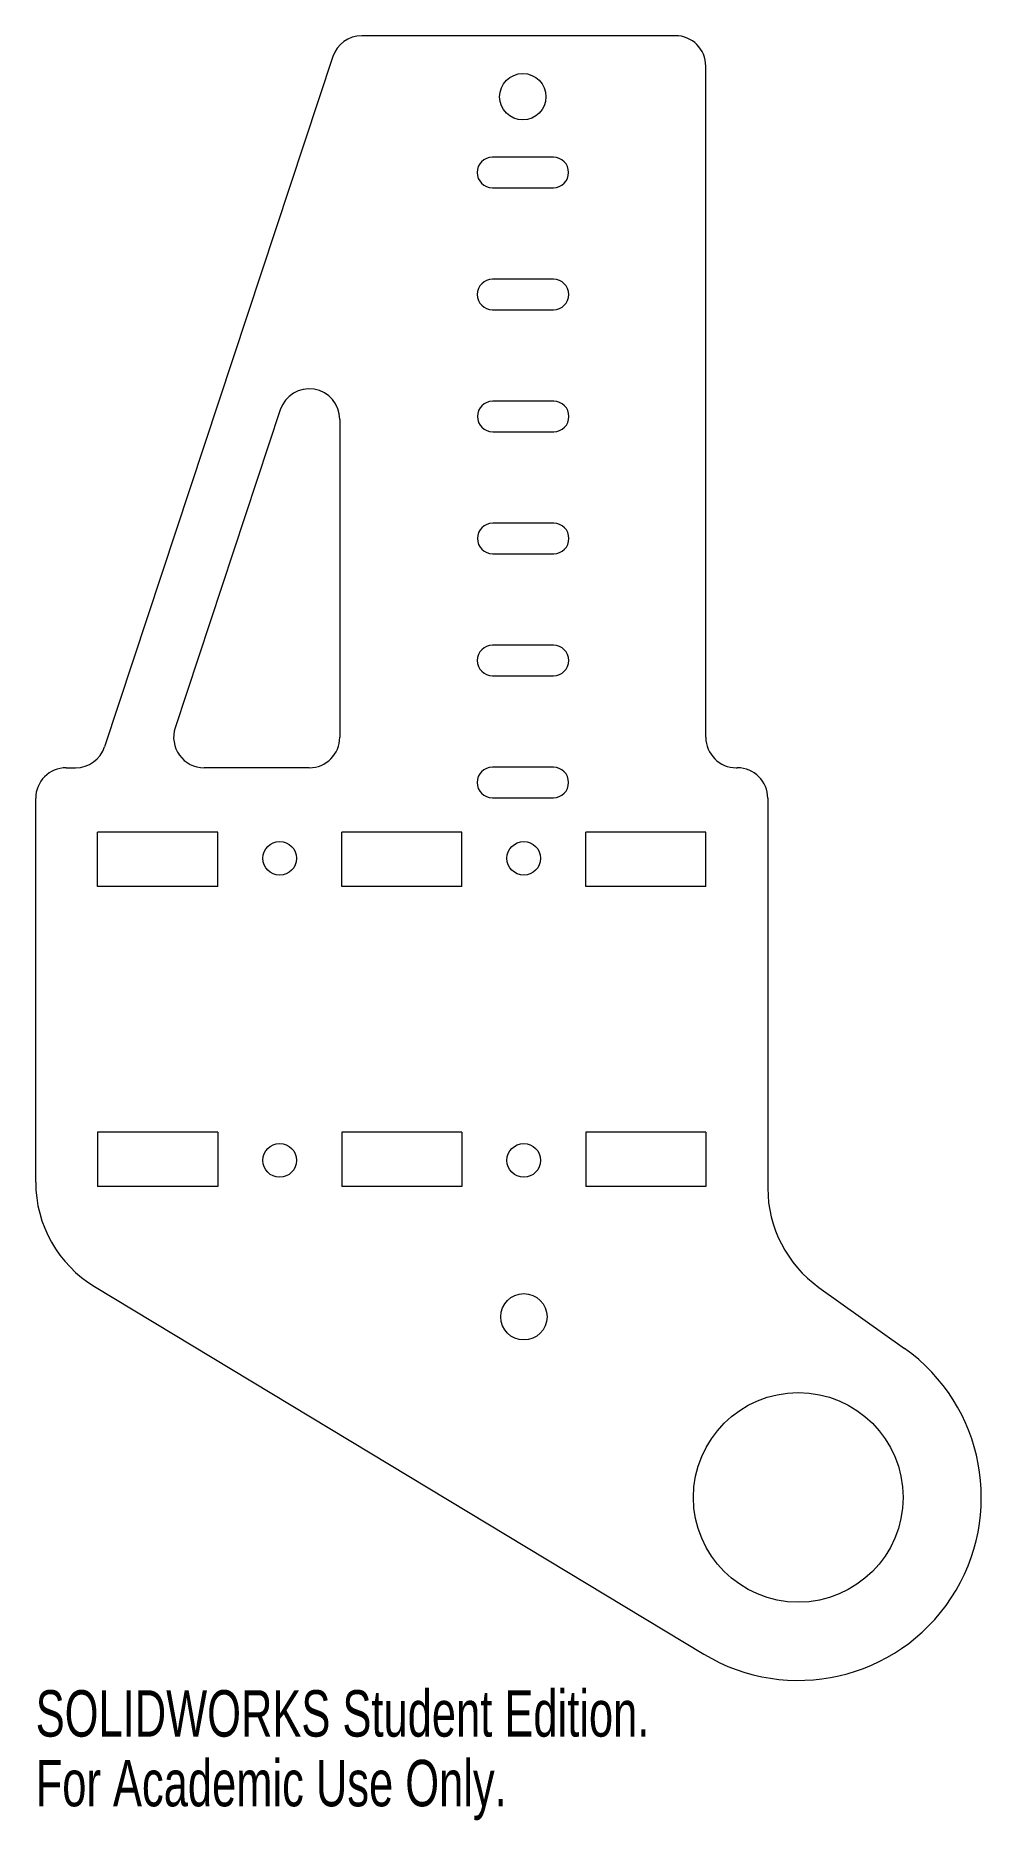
# Model space of a CAD drawing. Header units: inches. Extents: x -1.5 to 2.38, y -3.32 to 3.99.
import ezdxf

# ---------------------------------------------------------------- set-up
doc = ezdxf.new("R2010")
doc.units = ezdxf.units.IN
doc.header["$MEASUREMENT"] = 0
doc.styles.add('SLDTEXTSTYLE0', font='TXT', dxfattribs={"width": 0.7})

msp = doc.modelspace()

# ---------------------------------------------------------------- linework, layer by layer
at = {"color": 7, "linetype": 'Continuous', "lineweight": 15}
for p, q in [((1.1211, 3.99), (-0.1636, 3.99)), ((-0.2823, 3.9042), (-1.2177, 1.0758)), ((1.2461, 1.115), (1.2461, 3.865)), ((0.6214, 3.492), (0.3714, 3.492)), ((0.3714, 3.367), (0.6214, 3.367)), ((0.6221, 2.992), (0.3721, 2.992)), ((0.3721, 2.867), (0.6221, 2.867)), ((0.6227, 2.492), (0.3727, 2.492)), ((-0.4976, 2.4569), (-0.9284, 1.1542)), ((-0.2539, 2.4177), (-0.2539, 1.115)), ((0.3727, 2.367), (0.6227, 2.367)), ((0.6227, 1.992), (0.3727, 1.992)), ((0.3727, 1.867), (0.6227, 1.867)), ((0.6221, 1.492), (0.3721, 1.492)), ((0.3721, 1.367), (0.6221, 1.367)), ((-1.375, 0.99), (-1.3364, 0.99)), ((-0.3789, 0.99), (-0.8097, 0.99)), ((0.6214, 0.992), (0.3714, 0.992)), ((1.3711, 0.99), (1.375, 0.99)), ((-1.5, -0.7078), (-1.5, 0.865)), ((0.3714, 0.867), (0.6214, 0.867)), ((1.5, 0.865), (1.5, -0.7323)), ((-1.2461, 0.5039), (-1.2461, 0.7261)), ((-0.7539, 0.7261), (-1.2461, 0.7261)), ((-0.7539, 0.5039), (-0.7539, 0.7261)), ((-0.2461, 0.5039), (-0.2461, 0.7261)), ((0.2461, 0.7261), (-0.2461, 0.7261)), ((0.2461, 0.5039), (0.2461, 0.7261)), ((0.7539, 0.5039), (0.7539, 0.7261)), ((1.2461, 0.7261), (0.7539, 0.7261)), ((1.2461, 0.5039), (1.2461, 0.7261)), ((-0.7539, 0.5039), (-1.2461, 0.5039)), ((0.2461, 0.5039), (-0.2461, 0.5039)), ((1.2461, 0.5039), (0.7539, 0.5039)), ((-0.7539, -0.5039), (-1.2461, -0.5039)), ((-1.2461, -0.5039), (-1.2461, -0.7261)), ((-0.7539, -0.5039), (-0.7539, -0.7261)), ((-0.2461, -0.5039), (-0.2461, -0.7261)), ((0.2461, -0.5039), (-0.2461, -0.5039)), ((0.2461, -0.5039), (0.2461, -0.7261)), ((0.7539, -0.5039), (0.7539, -0.7261)), ((1.2461, -0.5039), (0.7539, -0.5039)), ((1.2461, -0.5039), (1.2461, -0.7261)), ((-0.7539, -0.7261), (-1.2461, -0.7261)), ((0.2461, -0.7261), (-0.2461, -0.7261)), ((1.2461, -0.7261), (0.7539, -0.7261)), ((-1.2584, -1.1358), (1.2375, -2.6421)), ((1.7098, -1.1395), (2.0602, -1.3892))]:
    msp.add_line(p, q, dxfattribs=at)
for centre, radius in [((0.4961, 3.74), 0.095), ((-0.5, 0.6189), 0.069), ((0.5, 0.6189), 0.069), ((-0.5, -0.6189), 0.069), ((0.5, -0.6189), 0.069), ((0.5006, -1.26), 0.095), ((1.625, -2), 0.4296)]:
    msp.add_circle(centre, radius, dxfattribs=at)
for centre, radius, start, end in [((-0.1636, 3.865), 0.125, 90, 161.7005), ((1.1211, 3.865), 0.125, 0, 90), ((0.3714, 3.4295), 0.0625, 90, 270), ((0.6214, 3.4295), 0.0625, 270, 90), ((0.3721, 2.9295), 0.0625, 90, 270), ((0.6221, 2.9295), 0.0625, 270, 90), ((-0.3789, 2.4177), 0.125, 0, 161.7005), ((0.3727, 2.4295), 0.0625, 90, 270), ((0.6227, 2.4295), 0.0625, 270, 90), ((0.3727, 1.9295), 0.0625, 90, 270), ((0.6227, 1.9295), 0.0625, 270, 90), ((0.3721, 1.4295), 0.0625, 90, 270), ((0.6221, 1.4295), 0.0625, 270, 90), ((-0.8097, 1.115), 0.125, 161.7005, 270), ((-0.3789, 1.115), 0.125, 270, 0), ((1.3711, 1.115), 0.125, 180, 270), ((-1.3364, 1.115), 0.125, 270, 341.7005), ((-1.375, 0.865), 0.125, 90, 180), ((0.3714, 0.9295), 0.0625, 90, 270), ((0.6214, 0.9295), 0.0625, 270, 90), ((1.375, 0.865), 0.125, 0, 90), ((-1, -0.7078), 0.5, 180, 238.88812), ((2, -0.7323), 0.5, 180, 234.52758), ((1.625, -2), 0.75, 238.88812, 54.52758)]:
    msp.add_arc(centre, radius, start, end, dxfattribs=at)

# ---------------------------------------------------------------- texts
at = {"color": 7, "linetype": 'Continuous', "char_height": 0.1903, "attachment_point": 1, "style": 'SLDTEXTSTYLE0'}
for s, insert in [('SOLIDWORKS Student Edition.', (-1.5, -2.7901)), ('For Academic Use Only.', (-1.5, -3.0756))]:
    msp.add_mtext(s, dxfattribs=dict(at, insert=insert))

doc.saveas('drawing.dxf')
